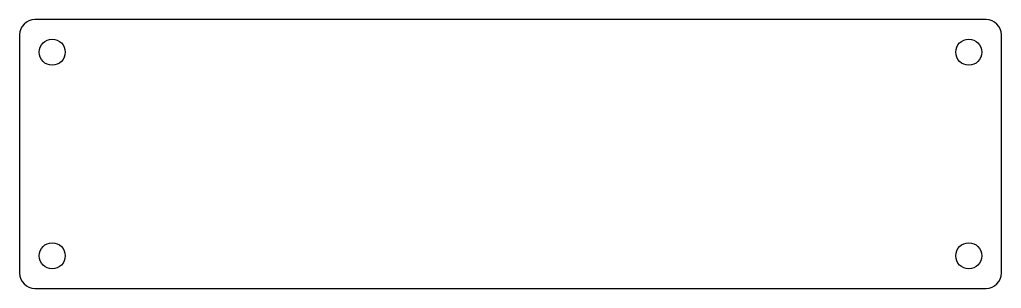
# Model space of a CAD drawing. Header units: millimetres. Extents: x -48.2 to 48.2, y -13.2 to 13.2.
import ezdxf

# ---------------------------------------------------------------- set-up
doc = ezdxf.new("R2010")
doc.units = ezdxf.units.MM

msp = doc.modelspace()

# ---------------------------------------------------------------- linework, layer by layer
at = {"color": 7, "linetype": 'Continuous', "lineweight": 25}
for p, q in [((46.7, 13.2), (-46.7, 13.2)), ((-48.2, 11.7), (-48.2, -11.7)), ((48.2, -11.7), (48.2, 11.7)), ((-46.7, -13.2), (46.7, -13.2))]:
    msp.add_line(p, q, dxfattribs=at)
for centre in [(-45, 10), (45, 10), (-45, -10), (45, -10)]:
    msp.add_circle(centre, 1.28, dxfattribs=at)
for centre, start, end in [((-46.7, 11.7), 90, 180), ((46.7, 11.7), 0, 90), ((-46.7, -11.7), 180, 270), ((46.7, -11.7), 270, 0)]:
    msp.add_arc(centre, 1.5, start, end, dxfattribs=at)

doc.saveas('drawing.dxf')
